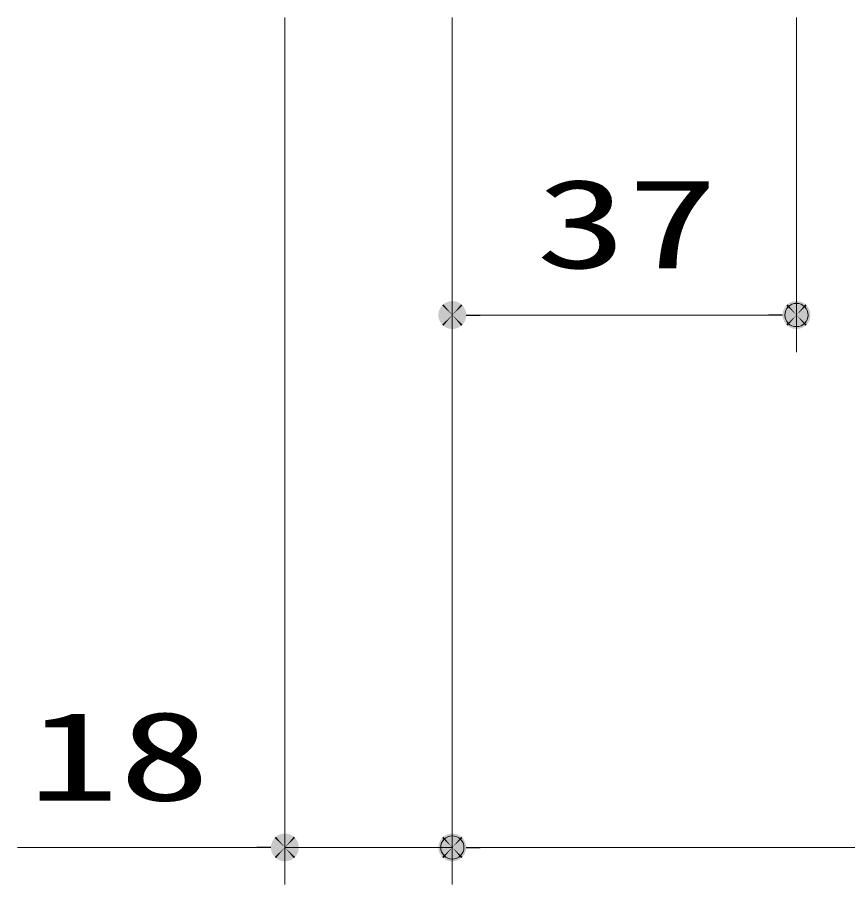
# Model space of a CAD drawing. Units: millimetres, scale not verified. Extents: x -1306 to 1306, y -607 to 607.
# Drawn here: x -999.7 to -910.5, y -429.8 to -336.5 of the extents above; entities that cross this region are included whole.
import ezdxf
from ezdxf.enums import TextEntityAlignment as Align

# ---------------------------------------------------------------- set-up
doc = ezdxf.new("R2010")
doc.units = ezdxf.units.MM
doc.header["$LTSCALE"] = 5
doc.header["$PDMODE"] = 32
doc.header["$PDSIZE"] = 2.5
for name, color, linetype, lineweight in [('1-1_寸法線', 3, 'Continuous', 13), ('1-4_DEFPOINTS', 7, 'Continuous', 5), ('1-5_0', 3, 'Continuous', 25)]:
    doc.layers.add(name, color=color, linetype=linetype, lineweight=lineweight)
doc.styles.add('ＭＳ ゴシック', font='')
doc.styles.get('ＭＳ ゴシック').set_extended_font_data('MS Gothic')

# ---------------------------------------------------------------- blocks, each defined once
blk = doc.blocks.new('_DOT')
at = {"layer": '1-5_0'}
blk.add_line((-2.5, 0), (-5, 0), dxfattribs=at)
for points in [[(0, 0), (-2.023, 1.469), (-1.822, 1.711)], [(0, 0), (-1.822, 1.711), (-1.594, 1.926)], [(0, 0), (-1.594, 1.926), (-1.34, 2.111)], [(0, 0), (-1.34, 2.111), (-1.064, 2.262)], [(0, 0), (-1.064, 2.262), (-0.773, 2.378)], [(0, 0), (-0.773, 2.378), (-0.468, 2.456)], [(0, 0), (-0.468, 2.456), (-0.157, 2.495)], [(0, 0), (-0.157, 2.495), (0.157, 2.495)], [(0, 0), (0.157, 2.495), (0.468, 2.456)], [(0, 0), (0.468, 2.456), (0.773, 2.378)], [(0, 0), (0.773, 2.378), (1.064, 2.262)], [(0, 0), (1.064, 2.262), (1.34, 2.111)], [(0, 0), (1.34, 2.111), (1.594, 1.926)], [(0, 0), (1.594, 1.926), (1.822, 1.711)], [(0, 0), (1.822, 1.711), (2.023, 1.469)], [(0, 0), (-2.5, 0), (-2.48, 0.313)], [(0, 0), (-2.48, -0.313), (-2.5, 0)], [(0, 0), (-2.48, 0.313), (-2.421, 0.622)], [(0, 0), (-2.421, -0.622), (-2.48, -0.313)], [(0, 0), (-2.421, 0.622), (-2.324, 0.92)], [(0, 0), (-2.324, -0.92), (-2.421, -0.622)], [(0, 0), (-2.324, 0.92), (-2.191, 1.204)], [(0, 0), (-2.191, -1.204), (-2.324, -0.92)], [(0, 0), (-2.191, 1.204), (-2.023, 1.469)], [(0, 0), (-2.023, -1.469), (-2.191, -1.204)], [(0, 0), (-1.822, -1.711), (-2.023, -1.469)], [(0, 0), (-1.594, -1.926), (-1.822, -1.711)], [(0, 0), (-1.34, -2.111), (-1.594, -1.926)], [(0, 0), (-1.064, -2.262), (-1.34, -2.111)], [(0, 0), (-0.773, -2.378), (-1.064, -2.262)], [(0, 0), (-0.468, -2.456), (-0.773, -2.378)], [(0, 0), (-0.157, -2.495), (-0.468, -2.456)], [(0, 0), (0.157, -2.495), (-0.157, -2.495)], [(0, 0), (2.023, 1.469), (2.191, 1.204)], [(0, 0), (2.191, 1.204), (2.324, 0.92)], [(0, 0), (2.324, 0.92), (2.421, 0.622)], [(0, 0), (2.421, 0.622), (2.48, 0.313)], [(0, 0), (2.48, 0.313), (2.5, 0)], [(0, 0), (0.468, -2.456), (0.157, -2.495)], [(0, 0), (0.773, -2.378), (0.468, -2.456)], [(0, 0), (1.064, -2.262), (0.773, -2.378)], [(0, 0), (1.34, -2.111), (1.064, -2.262)], [(0, 0), (1.594, -1.926), (1.34, -2.111)], [(0, 0), (1.822, -1.711), (1.594, -1.926)], [(0, 0), (2.023, -1.469), (1.822, -1.711)], [(0, 0), (2.191, -1.204), (2.023, -1.469)], [(0, 0), (2.324, -0.92), (2.191, -1.204)], [(0, 0), (2.421, -0.622), (2.324, -0.92)], [(0, 0), (2.48, -0.313), (2.421, -0.622)], [(0, 0), (2.5, 0), (2.48, -0.313)]]:
    blk.add_solid(points, dxfattribs=at)

msp = doc.modelspace()

# ---------------------------------------------------------------- linework, layer by layer
at = {"layer": '1-1_寸法線'}
for p, q in [((-970.957, -336.544), (-970.957, -429.776)), ((-952.957, -336.544), (-952.957, -372.544)), ((-952.957, -336.544), (-952.957, -429.776)), ((-952.957, -336.544), (-952.957, -429.776)), ((-915.957, -336.544), (-915.957, -372.544)), ((-949.957, -368.544), (-918.957, -368.544)), ((-973.957, -425.776), (-999.719, -425.776)), ((-952.957, -425.776), (-970.957, -425.776)), ((-949.957, -425.776), (-555.953, -425.776)), ((-949.957, -425.776), (-946.957, -425.776))]:
    msp.add_line(p, q, dxfattribs=at)
at = {"layer": '1-4_DEFPOINTS'}
for p in [(-915.957, -368.544), (-952.957, -425.776)]:
    msp.add_point(p, dxfattribs=at)

# ---------------------------------------------------------------- block references
at = {"layer": '1-1_寸法線', "xscale": 0.6, "yscale": 0.6, "rotation": 180}
for p in [(-952.957, -368.544), (-952.957, -425.776), (-952.957, -425.776)]:
    msp.add_blockref('_DOT', p, dxfattribs=at)
at = {"layer": '1-1_寸法線', "xscale": 0.6, "yscale": 0.6}
for p in [(-915.957, -368.544), (-970.957, -425.776)]:
    msp.add_blockref('_DOT', p, dxfattribs=at)

# ---------------------------------------------------------------- texts
at = {"layer": '1-1_寸法線', "style": 'ＭＳ ゴシック', "width": 1.5}
for s, p in [('37', (-943.981, -366.395)), ('18', (-998.576, -423.627))]:
    msp.add_text(s, height=9.604, dxfattribs=at).set_placement(p, align=Align.BOTTOM_LEFT)

doc.saveas('drawing.dxf')
